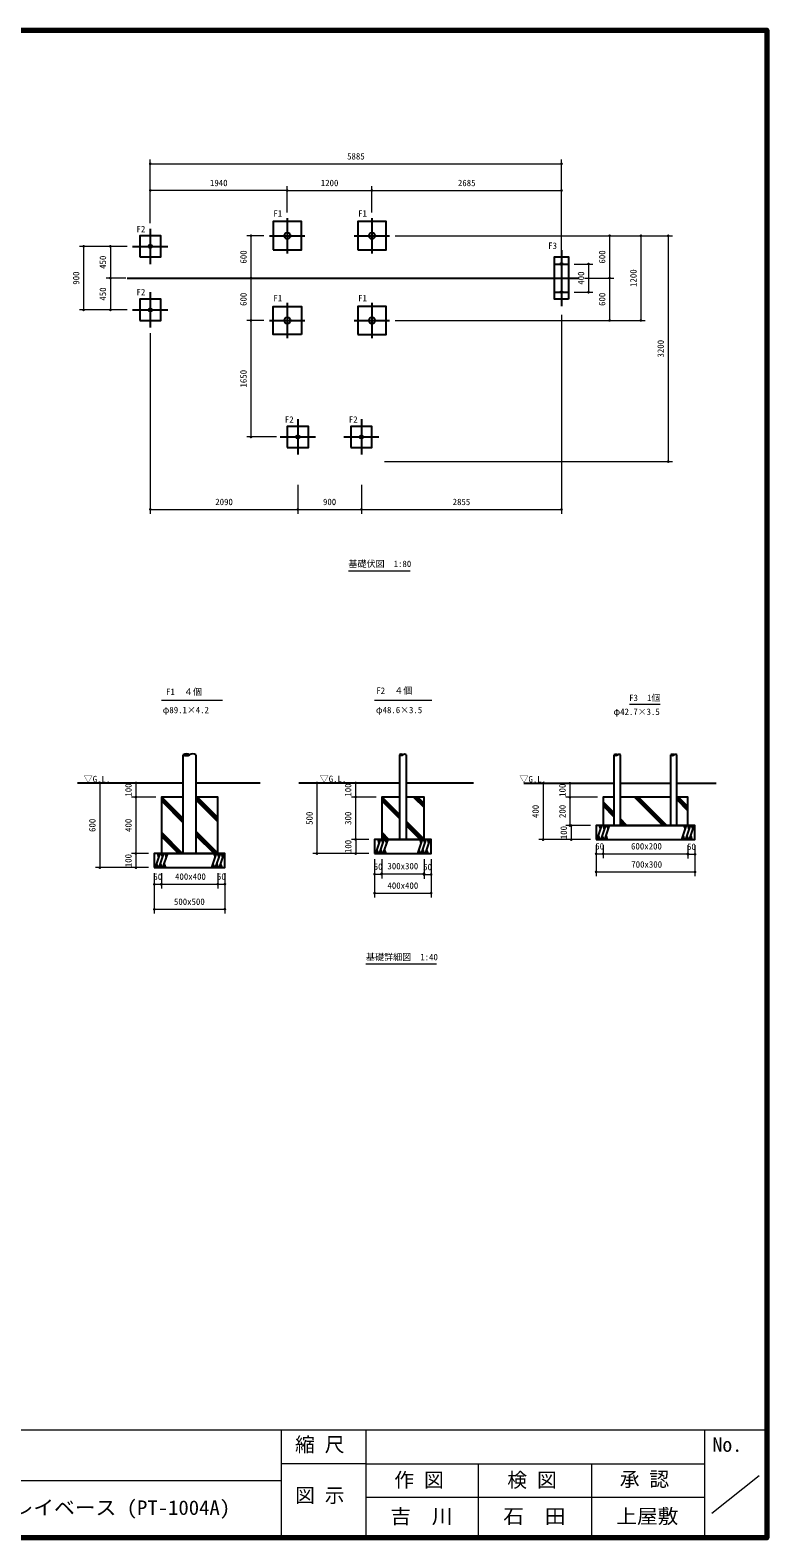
# Model space of a CAD drawing. Units: millimetres at full size, sheet at 1:80, with parts at other scales. Extents: x 1200 to 32400, y 1200 to 22560.
# Drawn here: x 21963 to 32400, y 1200 to 22560 of the extents above; entities that cross this region are included whole.
import ezdxf
from ezdxf.enums import TextEntityAlignment as Align

# ---------------------------------------------------------------- set-up
doc = ezdxf.new("R2010")
doc.units = ezdxf.units.MM
doc.header["$LTSCALE"] = 80
doc.layers.add('D-BGD-TXT', color=7, linetype='Continuous')
for name, color, linetype, lineweight in [('D-STR-DIM\u3000寸法線、寸法値', 7, 'Continuous', 13), ('D-STR-TXT\u3000文字列', 7, 'Continuous', 13), ('D-STR\u3000構造物外形線', 1, 'Continuous', 25), ('D-TTL', 7, 'Continuous', 70), ('D-TTL-FRAM', 7, 'Continuous', 13), ('D-TTL-TXT', 7, 'Continuous', 13)]:
    doc.layers.add(name, color=color, linetype=linetype, lineweight=lineweight)
doc.styles.add('ＭＳ ゴシック', font='')
doc.styles.get('ＭＳ ゴシック').set_extended_font_data('MS Gothic')

# ---------------------------------------------------------------- blocks, each defined once
blk = doc.blocks.new('filled_dot')
at = {"color": 0, "linetype": 'Continuous', "lineweight": -2, "const_width": 1.25}
blk.add_lwpolyline([(-0.625, 0, 1), (0.625, 0, 1)], format="xyb", close=True, dxfattribs=at)

msp = doc.modelspace()

# ---------------------------------------------------------------- linework, layer by layer
at = {"layer": 'D-STR-DIM\u3000寸法線、寸法値'}
for p, q in [((23665.07, 19826.9), (23665.07, 20726.21)), ((29491.07, 19387.12), (29491.07, 20726.21)), ((23665.07, 20666.21), (29491.07, 20666.21)), ((23665.07, 19826.9), (23665.07, 20348.65)), ((25605.07, 19976.9), (25605.07, 20348.65)), ((25605.07, 19976.9), (25605.07, 20348.65)), ((26805.07, 19976.9), (26805.07, 20348.65)), ((26805.07, 19986.9), (26805.07, 20348.65)), ((29491.07, 19387.12), (29491.07, 20348.65)), ((25605.07, 20288.65), (23665.07, 20288.65)), ((25605.07, 20288.65), (26805.07, 20288.65)), ((26805.07, 20288.65), (29491.07, 20288.65)), ((23335.07, 19496.9), (22660.68, 19496.9)), ((22720.68, 19496.9), (22720.68, 18596.9)), ((23335.07, 19496.9), (23039.52, 19496.9)), ((23099.52, 19496.9), (23099.52, 19046.9)), ((25275.07, 19646.9), (25031.38, 19646.9)), ((25091.38, 19646.9), (25091.38, 19046.9)), ((27135.07, 19646.9), (30233.03, 19646.9)), ((27135.07, 19646.9), (30675.8, 19646.9)), ((27185.07, 19646.9), (31062.25, 19646.9)), ((30173.03, 19646.9), (30173.03, 19046.93)), ((30615.8, 19646.9), (30615.8, 18446.9)), ((31002.25, 19646.9), (31002.25, 16446.9)), ((29671.07, 19246.93), (29933.27, 19246.93)), ((29873.27, 19246.93), (29873.27, 18846.93)), ((23319.07, 19046.9), (23039.52, 19046.9)), ((23319.07, 19046.9), (23039.52, 19046.9)), ((23099.52, 19046.9), (23099.52, 18596.9)), ((25575.07, 19046.9), (25031.38, 19046.9)), ((25575.07, 19046.9), (25031.38, 19046.9)), ((25091.38, 19046.9), (25091.38, 18446.9)), ((29821.07, 19046.93), (30233.03, 19046.93)), ((29821.07, 19046.93), (30233.03, 19046.93)), ((30173.03, 19046.93), (30173.03, 18446.9)), ((29671.07, 18846.93), (29933.27, 18846.93)), ((23335.07, 18596.9), (22660.68, 18596.9)), ((23335.07, 18596.9), (23039.52, 18596.9)), ((25275.07, 18446.9), (25031.38, 18446.9)), ((25275.07, 18446.9), (25031.38, 18446.9)), ((25091.38, 18446.9), (25091.38, 16796.9)), ((27135.07, 18446.9), (30233.03, 18446.9)), ((27135.07, 18446.9), (30675.8, 18446.9)), ((29491.07, 18526.9), (29491.07, 15709.79)), ((23665.07, 18266.9), (23665.07, 15709.79)), ((25454.48, 16796.9), (25031.38, 16796.9)), ((26985.07, 16446.9), (31062.25, 16446.9)), ((25755.07, 16116.9), (25755.07, 15709.79)), ((25755.07, 16116.9), (25755.07, 15709.79)), ((26655.07, 16116.9), (26655.07, 15709.79)), ((26655.07, 16116.9), (26655.07, 15709.79)), ((23665.07, 15769.79), (25755.07, 15769.79)), ((25755.07, 15769.79), (26655.07, 15769.79)), ((26655.07, 15769.79), (29491.07, 15769.79)), ((24040.01, 11894.73), (22890.02, 11894.73)), ((22950.02, 11894.73), (22950.02, 10694.73)), ((24052.51, 11894.73), (23400.93, 11894.73)), ((23460.93, 11894.73), (23460.93, 11694.73)), ((27114.33, 11894.73), (25966.39, 11894.73)), ((26026.39, 11894.73), (26026.39, 10894.73)), ((27114.33, 11894.73), (26513.69, 11894.73)), ((26573.69, 11894.73), (26573.69, 11694.73)), ((30158.9, 11891.57), (29169.79, 11891.57)), ((29229.79, 11891.57), (29229.79, 11091.57)), ((30158.9, 11891.57), (29550.04, 11891.57)), ((29610.04, 11891.57), (29610.04, 11691.57)), ((23741.61, 11694.73), (23400.93, 11694.73)), ((23741.61, 11694.73), (23400.93, 11694.73)), ((23460.93, 11694.73), (23460.93, 10894.73)), ((26862.93, 11694.73), (26513.69, 11694.73)), ((26862.93, 11694.73), (26513.69, 11694.73)), ((26573.69, 11694.73), (26573.69, 11094.73)), ((30001.6, 11691.57), (29550.04, 11691.57)), ((30001.6, 11691.57), (29550.04, 11691.57)), ((29610.04, 11691.57), (29610.04, 11291.57)), ((29901.6, 11291.57), (29550.04, 11291.57)), ((29901.6, 11291.57), (29568.71, 11291.57)), ((29628.71, 11291.57), (29628.71, 11091.57)), ((23641.61, 10894.73), (23400.93, 10894.73)), ((23641.61, 10894.73), (23400.93, 10894.73)), ((23460.93, 10894.73), (23460.93, 10694.73)), ((26762.93, 10894.73), (25966.39, 10894.73)), ((26762.93, 11094.73), (26513.69, 11094.73)), ((26762.93, 11094.73), (26515.51, 11094.73)), ((26762.93, 10894.73), (26515.51, 10894.73)), ((26575.51, 11094.73), (26575.51, 10894.73)), ((29901.6, 11091.57), (29169.79, 11091.57)), ((29901.6, 11091.57), (29568.71, 11091.57)), ((29981.6, 11011.57), (29981.6, 10831.04)), ((29981.6, 11011.57), (29981.6, 10573.61)), ((30081.6, 11011.57), (30081.6, 10831.04)), ((30081.6, 11011.57), (30081.6, 10831.04)), ((31281.6, 11011.57), (31281.6, 10831.04)), ((31281.6, 11011.57), (31281.6, 10823.67)), ((31381.6, 11011.57), (31381.6, 10823.67)), ((31381.6, 11011.57), (31381.6, 10573.61)), ((23641.61, 10694.73), (22890.02, 10694.73)), ((23641.61, 10694.73), (23400.93, 10694.73)), ((26842.93, 10814.73), (26842.93, 10542.41)), ((26842.93, 10814.73), (26842.93, 10273.77)), ((26942.93, 10814.73), (26942.93, 10549.31)), ((26942.93, 10814.73), (26942.93, 10542.41)), ((27542.93, 10814.73), (27542.93, 10549.31)), ((27542.93, 10814.73), (27542.93, 10537.82)), ((27642.93, 10814.73), (27642.93, 10537.82)), ((27642.93, 10814.73), (27642.93, 10273.77)), ((29981.6, 10891.04), (30081.6, 10891.04)), ((30081.6, 10891.04), (31281.6, 10891.04)), ((31281.6, 10883.67), (31381.6, 10883.67)), ((23721.61, 10614.73), (23721.61, 10398.76)), ((23721.61, 10614.73), (23721.61, 10045.62)), ((23821.61, 10614.73), (23821.61, 10401.86)), ((23821.61, 10614.73), (23821.61, 10398.76)), ((24621.61, 10614.73), (24621.61, 10401.86)), ((24621.61, 10614.73), (24621.61, 10401.86)), ((24721.61, 10614.73), (24721.61, 10401.86)), ((24721.61, 10614.73), (24721.61, 10045.62)), ((26842.93, 10602.41), (26942.93, 10602.41)), ((26942.93, 10609.31), (27542.93, 10609.31)), ((27542.93, 10597.82), (27642.93, 10597.82)), ((29981.6, 10633.61), (31381.6, 10633.61)), ((23721.61, 10458.76), (23821.61, 10458.76)), ((23821.61, 10461.86), (24621.61, 10461.86)), ((24621.61, 10461.86), (24721.61, 10461.86)), ((26842.93, 10333.77), (27642.93, 10333.77)), ((23721.61, 10105.62), (24721.61, 10105.62))]:
    msp.add_line(p, q, dxfattribs=at)
at = {"layer": 'D-STR-TXT\u3000文字列'}
for p, q in [((26471.41, 14900.77), (27346.41, 14900.77)), ((23824.39, 13068.65), (24685.88, 13068.65)), ((26840.68, 13068.67), (27655.1, 13068.67)), ((30452.61, 13012.95), (30890.11, 13012.95)), ((26720.58, 9330.23), (27720.58, 9330.23))]:
    msp.add_line(p, q, dxfattribs=at)
at = {"layer": 'D-STR\u3000構造物外形線'}
for p, q in [((25605.07, 19896.9), (25605.07, 19396.9)), ((26805.07, 19896.9), (26805.07, 19396.9)), ((23665.07, 19746.9), (23665.07, 19246.9)), ((23415.07, 19496.9), (23915.07, 19496.9)), ((25355.07, 19646.9), (25855.07, 19646.9)), ((26555.07, 19646.9), (27055.07, 19646.9)), ((29491.07, 19445.1), (29491.07, 18648.76)), ((29391.07, 19246.93), (29591.07, 19246.93)), ((23339.07, 19046.9), (29741.07, 19046.93)), ((23665.07, 18846.9), (23665.07, 18346.9)), ((29391.07, 18846.93), (29591.07, 18846.93)), ((23415.07, 18596.9), (23915.07, 18596.9)), ((25605.07, 18696.9), (25605.07, 18196.9)), ((26805.07, 18696.9), (26805.07, 18196.9)), ((25355.07, 18446.9), (25855.07, 18446.9)), ((26555.07, 18446.9), (27055.07, 18446.9)), ((25755.07, 17046.9), (25755.07, 16546.9)), ((26655.07, 17046.9), (26655.07, 16546.9)), ((25505.07, 16796.9), (26005.07, 16796.9)), ((26405.07, 16796.9), (26905.07, 16796.9)), ((24132.51, 10894.73), (24132.51, 12294.72)), ((24310.71, 12294.72), (24310.71, 10894.73)), ((27194.33, 12294.73), (27194.33, 11094.73)), ((27291.53, 12294.73), (27291.53, 11094.73)), ((30238.9, 11291.57), (30238.9, 12291.57)), ((30324.3, 11291.57), (30324.3, 12291.57)), ((31038.9, 11291.57), (31038.9, 12291.57)), ((31124.3, 11291.57), (31124.3, 12291.57)), ((22635.13, 11894.73), (24132.51, 11894.73)), ((24310.71, 11894.73), (25221.61, 11894.73)), ((25768.72, 11894.73), (27194.33, 11894.73)), ((27291.53, 11894.73), (28242.93, 11894.73)), ((28958.25, 11891.57), (30238.9, 11891.57)), ((30324.3, 11891.57), (31038.9, 11891.57)), ((31124.3, 11891.57), (31681.6, 11891.57)), ((23821.61, 11671.5), (24132.51, 11360.44)), ((23821.61, 11641.92), (24132.51, 11330.86)), ((23827.49, 11694.73), (24132.51, 11389.56)), ((24310.71, 11687), (24621.61, 11375.94)), ((24310.71, 11657.42), (24621.61, 11346.36)), ((24332.08, 11694.73), (24621.61, 11405.06)), ((26942.93, 11671.5), (27194.33, 11419.97)), ((26942.93, 11641.92), (27194.33, 11390.39)), ((26948.82, 11694.73), (27194.33, 11449.09)), ((27394.74, 11694.73), (27542.93, 11546.46)), ((27424.3, 11694.73), (27542.93, 11576.04)), ((27453.41, 11694.73), (27542.93, 11605.16)), ((30238.9, 11470.45), (30081.6, 11627.75)), ((30238.9, 11441.45), (30081.6, 11598.75)), ((30238.9, 11412.45), (30081.6, 11569.75)), ((31038.9, 11691.57), (30324.3, 11691.57)), ((30925.46, 11291.57), (30525.46, 11691.57)), ((30954.46, 11291.57), (30554.46, 11691.57)), ((30983.46, 11291.57), (30583.46, 11691.57)), ((31281.6, 11530.12), (31124.3, 11687.42)), ((31281.6, 11501.12), (31124.3, 11658.42)), ((31281.6, 11559.12), (31149.15, 11691.57)), ((27291.53, 11351.84), (27542.93, 11100.31)), ((27291.53, 11322.72), (27519.41, 11094.73)), ((30417.77, 11291.57), (30324.3, 11385.05)), ((30388.77, 11291.57), (30324.3, 11356.05)), ((30359.77, 11291.57), (30324.3, 11327.05)), ((23821.61, 11195.77), (24122.49, 10894.73)), ((23821.61, 11166.65), (24093.39, 10894.73)), ((23821.61, 11137.08), (24063.83, 10894.73)), ((24310.71, 11211.27), (24621.61, 10900.21)), ((24310.71, 11182.15), (24597.98, 10894.73)), ((24310.71, 11152.57), (24568.42, 10894.73)), ((26942.93, 11195.77), (27043.92, 11094.73)), ((26942.93, 11166.65), (27014.82, 11094.73)), ((26942.93, 11137.08), (26985.26, 11094.73)), ((27291.53, 11293.14), (27489.85, 11094.73)), ((29996.71, 11091.57), (30064.13, 11291.57)), ((30013.64, 11141.78), (30030.56, 11091.57)), ((30047.2, 11241.36), (30030.28, 11291.57)), ((30050.66, 11091.57), (30118.08, 11291.57)), ((30067.58, 11141.78), (30084.51, 11091.57)), ((30101.15, 11241.36), (30084.23, 11291.57)), ((30104.61, 11091.57), (30172.03, 11291.57)), ((30121.53, 11141.78), (30138.46, 11091.57)), ((30155.1, 11241.36), (30138.17, 11291.57)), ((31196.25, 11091.57), (31263.67, 11291.57)), ((31213.18, 11141.78), (31230.11, 11091.57)), ((31246.75, 11241.36), (31229.82, 11291.57)), ((31250.2, 11091.57), (31317.62, 11291.57)), ((31267.13, 11141.78), (31284.05, 11091.57)), ((31300.7, 11241.36), (31283.77, 11291.57)), ((31304.15, 11091.57), (31371.57, 11291.57)), ((31321.08, 11141.78), (31338, 11091.57)), ((31354.64, 11241.36), (31337.72, 11291.57)), ((23736.72, 10694.73), (23804.14, 10894.73)), ((23787.22, 10844.52), (23770.29, 10894.73)), ((23790.67, 10694.73), (23858.09, 10894.73)), ((23841.16, 10844.52), (23824.24, 10894.73)), ((23844.62, 10694.73), (23912.04, 10894.73)), ((23895.11, 10844.52), (23878.18, 10894.73)), ((24536.27, 10694.73), (24603.69, 10894.73)), ((24586.76, 10844.52), (24569.83, 10894.73)), ((24590.21, 10694.73), (24657.63, 10894.73)), ((24640.71, 10844.52), (24623.78, 10894.73)), ((24644.16, 10694.73), (24711.58, 10894.73)), ((24694.65, 10844.52), (24677.73, 10894.73)), ((26858.05, 10894.73), (26925.47, 11094.73)), ((26874.97, 10944.94), (26891.9, 10894.73)), ((26908.54, 11044.52), (26891.61, 11094.73)), ((26911.99, 10894.73), (26979.41, 11094.73)), ((26928.92, 10944.94), (26945.85, 10894.73)), ((26962.49, 11044.52), (26945.56, 11094.73)), ((26965.94, 10894.73), (27033.36, 11094.73)), ((26982.87, 10944.94), (26999.79, 10894.73)), ((27016.44, 11044.52), (26999.51, 11094.73)), ((27453.82, 10894.73), (27521.24, 11094.73)), ((27470.75, 10944.94), (27487.67, 10894.73)), ((27504.31, 11044.52), (27487.39, 11094.73)), ((27507.77, 10894.73), (27575.19, 11094.73)), ((27524.69, 10944.94), (27541.62, 10894.73)), ((27558.26, 11044.52), (27541.34, 11094.73)), ((27561.72, 10894.73), (27629.14, 11094.73)), ((27578.64, 10944.94), (27595.57, 10894.73)), ((27612.21, 11044.52), (27595.28, 11094.73)), ((23753.65, 10744.94), (23770.57, 10694.73)), ((23807.6, 10744.94), (23824.52, 10694.73)), ((23861.54, 10744.94), (23878.47, 10694.73)), ((24553.19, 10744.94), (24570.12, 10694.73)), ((24607.14, 10744.94), (24624.07, 10694.73)), ((24661.09, 10744.94), (24678.01, 10694.73))]:
    msp.add_line(p, q, dxfattribs=at)
for points in [[(25405.07, 19446.9), (25805.07, 19446.9), (25805.07, 19846.9), (25405.07, 19846.9)], [(26605.07, 19446.9), (27005.07, 19446.9), (27005.07, 19846.9), (26605.07, 19846.9)], [(23515.07, 19346.9), (23815.07, 19346.9), (23815.07, 19646.9), (23515.07, 19646.9)], [(29591.07, 18746.93), (29391.07, 18746.93), (29391.07, 19346.93), (29591.07, 19346.93)], [(23515.07, 18446.9), (23815.07, 18446.9), (23815.07, 18746.9), (23515.07, 18746.9)], [(25805.07, 18246.9), (25405.07, 18246.9), (25405.07, 18646.9), (25805.07, 18646.9)], [(26605.07, 18246.9), (27005.07, 18246.9), (27005.07, 18646.9), (26605.07, 18646.9)], [(25605.07, 16646.9), (25905.07, 16646.9), (25905.07, 16946.9), (25605.07, 16946.9)], [(26505.07, 16646.9), (26805.07, 16646.9), (26805.07, 16946.9), (26505.07, 16946.9)], [(29981.6, 11091.57), (31381.6, 11091.57), (31381.6, 11291.57), (29981.6, 11291.57)], [(23721.61, 10694.73), (24721.61, 10694.73), (24721.61, 10894.73), (23721.61, 10894.73)], [(26842.93, 10894.73), (27642.93, 10894.73), (27642.93, 11094.73), (26842.93, 11094.73)]]:
    msp.add_lwpolyline(points, close=True, dxfattribs=at)
for points in [[(24132.51, 11694.73), (23821.61, 11694.73), (23821.61, 10894.73), (24621.61, 10894.73), (24621.61, 11694.73), (24310.71, 11694.73)], [(27194.33, 11694.73), (26942.93, 11694.73), (26942.93, 11094.73), (27542.93, 11094.73), (27542.93, 11694.73), (27291.53, 11694.73)], [(30238.9, 11691.57), (30081.6, 11691.57), (30081.6, 11291.57), (31281.6, 11291.57), (31281.6, 11691.57), (31124.3, 11691.57)]]:
    msp.add_lwpolyline(points, dxfattribs=at)
for centre, radius in [((25605.07, 19646.9), 44.55), ((26805.07, 19646.9), 44.55), ((23665.07, 19496.9), 24.3), ((29490.22, 19246.93), 13.6), ((29490.22, 18846.93), 13.6), ((23665.07, 18596.9), 24.3), ((25605.07, 18446.9), 44.55), ((26805.07, 18446.9), 44.55), ((25755.07, 16796.9), 24.3), ((26655.07, 16796.9), 24.3)]:
    msp.add_circle(centre, radius, dxfattribs=at)
for centre, radius, start, end in [((24177.06, 12217.56), 89.1, 60, 120), ((24177.06, 12371.88), 89.1, 240, 300), ((24266.16, 12217.56), 89.1, 60, 120), ((27218.63, 12252.65), 48.6, 60, 120), ((27218.63, 12336.82), 48.6, 240, 300), ((27267.23, 12252.65), 48.6, 60, 120), ((30263.2, 12249.48), 48.6, 60, 120), ((30263.2, 12333.66), 48.6, 240, 300), ((30305.9, 12271.5), 27.23, 47.4853, 132.5147), ((31063.2, 12249.48), 48.6, 60, 120), ((31063.2, 12333.66), 48.6, 240, 300), ((31105.9, 12271.5), 27.23, 47.4853, 132.5147)]:
    msp.add_arc(centre, radius, start, end, dxfattribs=at)
at = {"layer": 'D-TTL'}
msp.add_lwpolyline([(1200, 1200), (1200, 22560), (32400, 22560), (32400, 1200)], close=True, dxfattribs=at)
at = {"layer": 'D-TTL-FRAM'}
for p, q in [((1200, 2729.76), (32400, 2729.76)), ((25516.9, 2729.76), (25516.9, 1200)), ((26716.9, 2729.76), (26716.9, 1200)), ((31516.9, 2729.76), (31516.9, 1200)), ((26716.9, 2249.76), (25516.9, 2249.76)), ((26716.9, 2249.76), (31516.9, 2249.76)), ((28316.9, 1200), (28316.9, 2249.76)), ((29916.9, 2249.76), (29916.9, 1200)), ((25516.9, 2009.76), (18716.9, 2009.76)), ((31621.31, 1547.76), (32293.31, 2085.36)), ((31516.9, 1769.76), (26716.9, 1769.76))]:
    msp.add_line(p, q, dxfattribs=at)

# ---------------------------------------------------------------- block references
at = {"layer": 'D-STR-DIM\u3000寸法線、寸法値', "xscale": 15, "yscale": 15}
for p in [(23665.07, 20666.21), (23665.07, 20288.65), (25605.07, 20288.65), (26805.07, 20288.65), (23665.07, 15769.79), (25755.07, 15769.79), (26655.07, 15769.79), (29981.6, 10891.04), (30081.6, 10891.04), (31281.6, 10883.67), (23721.61, 10458.76), (23821.61, 10461.86), (24621.61, 10461.86), (26842.93, 10602.41), (26942.93, 10609.31), (27542.93, 10597.82), (29981.6, 10633.61), (26842.93, 10333.77), (23721.61, 10105.62)]:
    msp.add_blockref('filled_dot', p, dxfattribs=at)
for p, rotation in [((29491.07, 20666.21), 180), ((25605.07, 20288.65), 180), ((26805.07, 20288.65), 180), ((29491.07, 20288.65), 180), ((25091.38, 19646.9), 270), ((30173.03, 19646.9), 270), ((30615.8, 19646.9), 270), ((31002.25, 19646.9), 270), ((22720.68, 19496.9), 270), ((23099.52, 19496.9), 270), ((29873.27, 19246.93), 270), ((23099.52, 19046.9), 90), ((23099.52, 19046.9), 270), ((25091.38, 19046.9), 90), ((25091.38, 19046.9), 270), ((30173.03, 19046.93), 90), ((30173.03, 19046.93), 270), ((29873.27, 18846.93), 90), ((22720.68, 18596.9), 90), ((23099.52, 18596.9), 90), ((25091.38, 18446.9), 90), ((25091.38, 18446.9), 270), ((30173.03, 18446.9), 90), ((30615.8, 18446.9), 90), ((25091.38, 16796.9), 90), ((31002.25, 16446.9), 90), ((25755.07, 15769.79), 180), ((26655.07, 15769.79), 180), ((29491.07, 15769.79), 180), ((22950.02, 11894.73), 270), ((23460.93, 11894.73), 270), ((26026.39, 11894.73), 270), ((26573.69, 11894.73), 270), ((29229.79, 11891.57), 270), ((29610.04, 11891.57), 270), ((23460.93, 11694.73), 90), ((23460.93, 11694.73), 270), ((26573.69, 11694.73), 90), ((26573.69, 11694.73), 270), ((29610.04, 11691.57), 90), ((29610.04, 11691.57), 270), ((26573.69, 11094.73), 90), ((26575.51, 11094.73), 270), ((29229.79, 11091.57), 90), ((29610.04, 11291.57), 90), ((29628.71, 11291.57), 270), ((29628.71, 11091.57), 90), ((23460.93, 10894.73), 90), ((23460.93, 10894.73), 270), ((26026.39, 10894.73), 90), ((26575.51, 10894.73), 90), ((30081.6, 10891.04), 180), ((31281.6, 10891.04), 180), ((31381.6, 10883.67), 180), ((22950.02, 10694.73), 90), ((23460.93, 10694.73), 90), ((23821.61, 10458.76), 180), ((24621.61, 10461.86), 180), ((24721.61, 10461.86), 180), ((26942.93, 10602.41), 180), ((27542.93, 10609.31), 180), ((27642.93, 10597.82), 180), ((31381.6, 10633.61), 180), ((27642.93, 10333.77), 180), ((24721.61, 10105.62), 180)]:
    msp.add_blockref('filled_dot', p, dxfattribs=dict(at, rotation=rotation))

# ---------------------------------------------------------------- texts
at = {"layer": 'D-BGD-TXT', "style": 'ＭＳ ゴシック', "width": 1.05}
for s, p in [('プレイベース (PT-1004A)', (21419.43, 1463.79)), ('吉\u3000川', (27065.17, 1341.81)), ('石\u3000田', (28665.17, 1341.81)), ('上屋敷', (30265.17, 1341.81))]:
    msp.add_text(s, height=205.3, dxfattribs=at).set_placement(p, align=Align.BOTTOM_LEFT)
at = {"layer": 'D-STR-DIM\u3000寸法線、寸法値', "style": 'ＭＳ ゴシック'}
for s, p in [('5885', (26578.07, 20773.1)), ('1940', (24635.07, 20395.54)), ('1200', (26205.07, 20395.54)), ('2685', (28148.07, 20395.54)), ('2090', (24710.07, 15876.67)), ('900', (26205.07, 15876.67)), ('2855', (28073.07, 15876.67)), ('50', (30031.6, 10997.93)), ('600x200', (30694.43, 10997.93)), ('50', (31331.6, 10990.56)), ('50', (26892.93, 10709.3)), ('300x300', (27242.93, 10716.19)), ('50', (27592.93, 10704.7)), ('700x300', (30697.56, 10740.5)), ('50', (23771.61, 10565.65)), ('400x400', (24234.1, 10568.75)), ('50', (24671.61, 10568.75)), ('400x400', (27242.93, 10440.66)), ('500x500', (24218.24, 10212.5))]:
    msp.add_text(s, height=91.64, dxfattribs=at).set_placement(p, align=Align.MIDDLE_CENTER)
for s, p in [('450', (22992.63, 19271.9)), ('600', (24984.49, 19346.9)), ('600', (30066.14, 19346.91)), ('900', (22613.79, 19046.9)), ('400', (29766.38, 19046.93)), ('1200', (30508.92, 19046.9)), ('450', (22992.63, 18821.9)), ('600', (24984.49, 18746.9)), ('600', (30066.14, 18746.91)), ('3200', (30895.37, 18046.9)), ('1650', (24984.49, 17621.9)), ('100', (23354.04, 11794.73)), ('100', (26466.81, 11794.73)), ('100', (29503.16, 11791.57)), ('400', (29122.9, 11491.57)), ('200', (29503.16, 11491.57)), ('600', (22843.14, 11294.73)), ('400', (23354.04, 11294.73)), ('500', (25919.5, 11394.73)), ('300', (26466.81, 11394.73)), ('100', (29521.82, 11191.57)), ('100', (26468.62, 10994.73)), ('100', (23354.04, 10794.73))]:
    msp.add_text(s, height=91.64, rotation=90, dxfattribs=at).set_placement(p, align=Align.MIDDLE_CENTER)
at = {"layer": 'D-STR-TXT\u3000文字列', "style": 'ＭＳ ゴシック'}
for s, p in [('F1', (25409.82, 19889.89)), ('F1', (26609.82, 19889.89)), ('F2', (23469.82, 19668.24)), ('F3', (29302.51, 19432.55)), ('F2', (23469.82, 18775.08)), ('F1', (25409.82, 18689.89)), ('F1', (26609.82, 18689.89)), ('F2', (25571.42, 16969.84)), ('F2', (26477.26, 16969.84)), ('基礎伏図\u30001:80', (26471.41, 14925.77)), ('F1\u3000４個', (23887.97, 13113.36)), ('F2\u3000４個', (26866.98, 13129.48)), ('φ89.1×4.2', (23840.31, 12855.37)), ('φ48.6×3.5', (26861.63, 12855.39)), ('φ42.7×3.5', (30227.39, 12830.37)), ('▽G.L.', (22720.64, 11876.41)), ('▽G.L.', (26064.29, 11878.98)), ('▽G.L.', (28894.65, 11874.51)), ('基礎詳細図\u30001:40', (26720.58, 9355.23))]:
    msp.add_text(s, height=91.64, dxfattribs=at).set_placement(p, align=Align.BOTTOM_LEFT)
msp.add_text('F3\u30001個', height=91.64, dxfattribs=at).set_placement((30671.36, 13100.45), align=Align.MIDDLE_CENTER)
at = {"layer": 'D-TTL-TXT', "style": 'ＭＳ ゴシック'}
for s, p in [('縮 尺', (25716.53, 2357.24)), ('No.', (31630.54, 2357.24)), ('作 図', (27122.47, 1855.12)), ('検 図', (28723.61, 1855.12)), ('承 認', (30316.53, 1867.12)), ('図 示', (25716.53, 1638.98))]:
    msp.add_text(s, height=205.3, dxfattribs=at).set_placement(p, align=Align.BOTTOM_LEFT)

doc.saveas('drawing.dxf')
